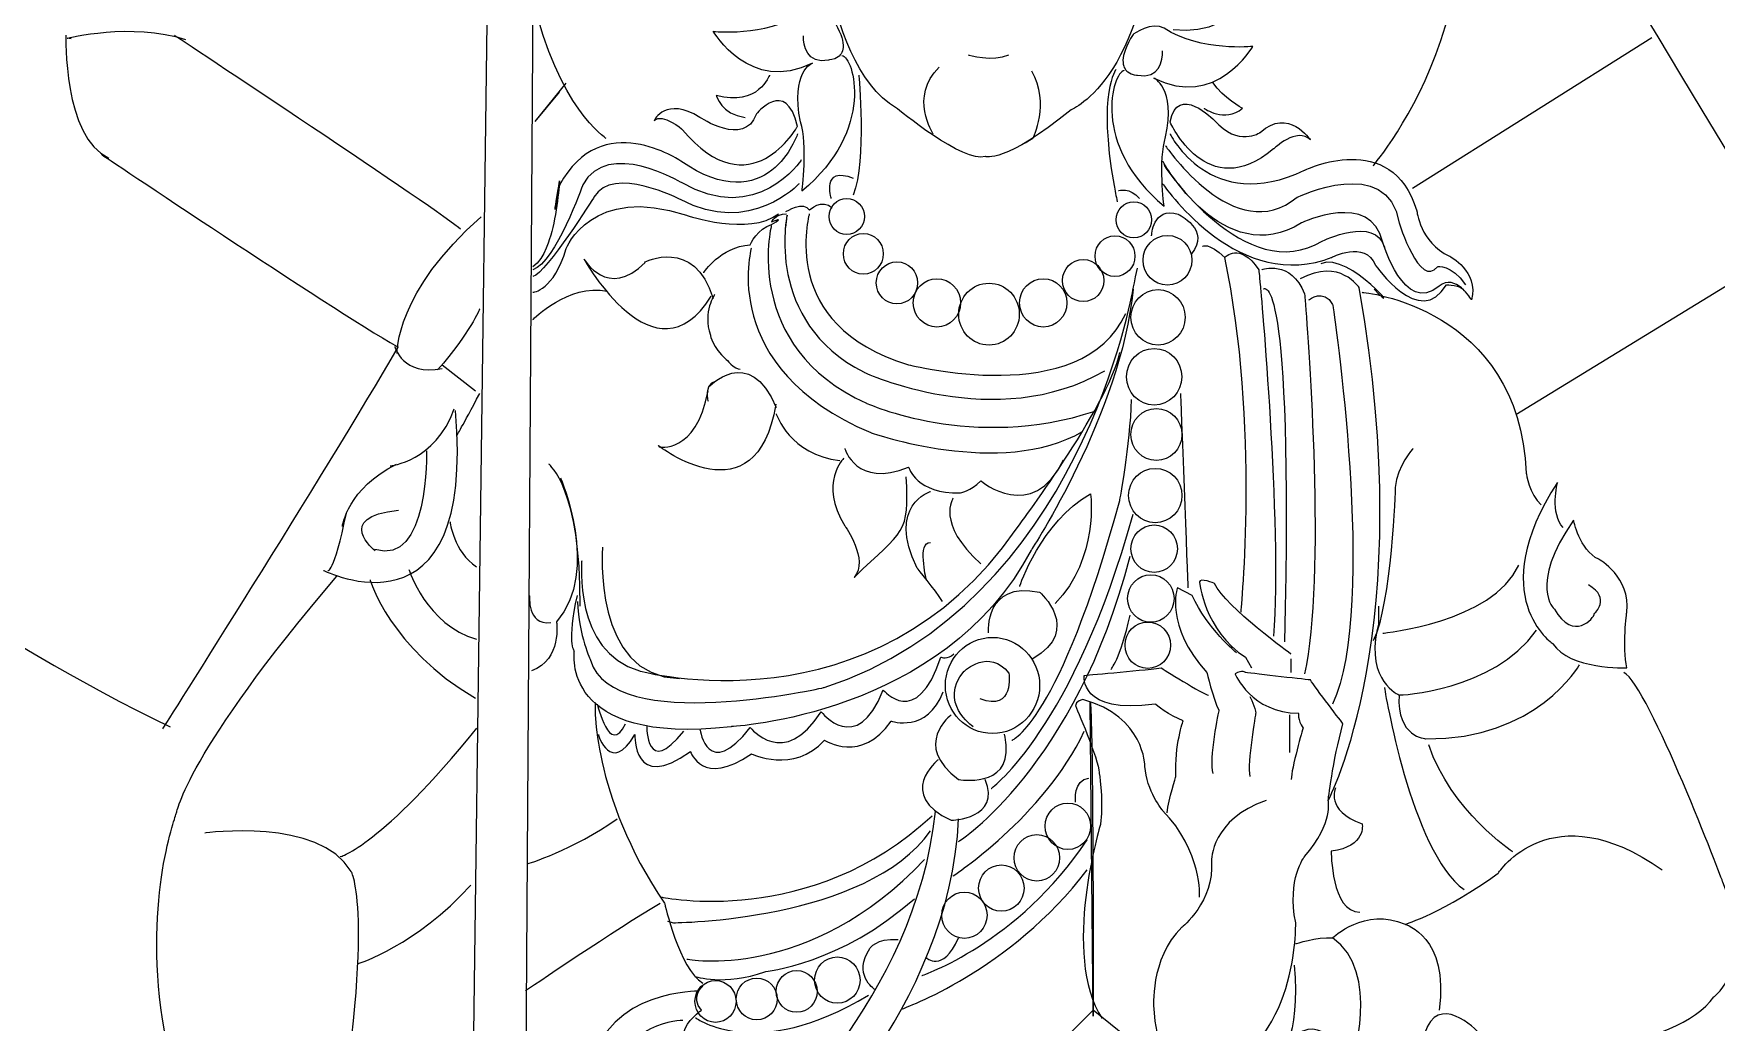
# Model space of a CAD drawing. Header units: inches. Extents: x -172 to 397, y -177 to 127.
# Drawn here: x 385.305 to 388.25, y 119.928 to 121.658 of the extents above; entities that cross this region are included whole.
import ezdxf

# ---------------------------------------------------------------- set-up
doc = ezdxf.new("R2010")
doc.units = ezdxf.units.IN
doc.header["$MEASUREMENT"] = 0
doc.linetypes.add('SolidLine', pattern=[0])

# ---------------------------------------------------------------- blocks, each defined once
blk = doc.blocks.new('headdd')
at = {"color": 4}
for p, q in [((549.7287, 532.802), (549.7184, 531.2322)), ((549.677, 532.7774), (549.6563, 531.2217)), ((550.7531, 532.2987), (551.0325, 532.4747)), ((549.7296, 532.3766), (549.7658, 532.4214)), ((549.7296, 532.3766), (549.7581, 532.4109)), ((550.8739, 532.0347), (551.1843, 532.2248)), ((549.621, 532.0928), (549.6598, 532.0625)), ((550.6117, 531.7338), (550.6117, 531.7496)), ((550.61, 531.6405), (550.61, 531.6845)), ((550.3807, 531.3396), (550.3289, 531.2885)), ((550.4393, 531.2921), (550.3807, 531.3396))]:
    blk.add_line(p, q, dxfattribs=at)
for centre, major_axis, ratio, start_param, end_param in [((550.2548, 531.549), (1.6499, 1.6499), 1, 5.497787, 11.780972), ((550.2565, 531.5512), (1.6072, 1.6072), 1, 5.497787, 11.780972), ((550.0931, 532.2657), (0, 0.0211), 0.979221, 3.141593, 9.424778), ((550.4281, 532.2618), (0, 0.0211), 0.979592, 3.141593, 9.424778), ((550.1125, 532.2222), (0, 0.0238), 0.978899, 3.141593, 9.424778), ((550.4061, 532.2195), (0, 0.0237), 0.981812, 3.141593, 9.424778), ((550.4673, 532.2147), (0, 0.029), 0.981081, 3.141593, 9.424778), ((550.1517, 532.1883), (0, 0.0246), 0.979949, 3.141593, 9.424778), ((550.369, 532.191), (0, 0.0246), 0.979949, 3.141593, 9.424778), ((550.1983, 532.165), (0, 0.0282), 0.978599, 3.141593, 9.424778), ((550.2591, 532.1518), (0, 0.0361), 0.9798, 3.141593, 9.424778), ((550.3224, 532.165), (0, 0.0282), 0.977765, 3.141593, 9.424778), ((550.4563, 532.1481), (0, 0.0323), 0.979869, 3.141593, 9.424778), ((550.4518, 532.0788), (0, 0.033), 0.977936, 3.141593, 9.424778), ((550.4544, 532.0114), (0, 0.0303), 0.980357, 3.141593, 9.424778), ((550.4531, 531.9402), (0, 0.0317), 0.980188, 3.141593, 9.424778), ((550.4518, 531.8781), (0, 0.0277), 0.980742, 3.141593, 9.424778), ((550.4479, 531.82), (0, 0.0277), 0.980742, 3.141593, 9.424778), ((550.4443, 531.7655), (0, 0.0271), 0.978581, 3.141593, 9.424778), ((550.2632, 531.7186), (0, 0.0561), 0.980011, 3.141593, 9.424778), ((550.3511, 531.5543), (0, 0.0271), 0.978575, 3.141593, 9.424778), ((550.3149, 531.5174), (0, 0.0271), 0.979161, 3.141593, 9.424778), ((550.2735, 531.4821), (0, 0.027), 0.981718, 3.141593, 9.424778), ((550.2304, 531.4505), (0, 0.027), 0.980853, 3.141593, 9.424778), ((550.0821, 531.3748), (0, 0.027), 0.981138, 3.141593, 9.424778), ((550.0347, 531.3616), (0, 0.0244), 0.978825, 3.141593, 9.424778), ((549.94, 531.3499), (0, 0.0244), 0.981982, 3.141593, 9.424778), ((549.9881, 531.3528), (0, 0.0244), 0.978826, 3.141593, 9.424778)]:
    blk.add_ellipse(centre, major_axis=major_axis, ratio=ratio, start_param=start_param, end_param=end_param, dxfattribs=at)
for points, knots in [([(550.7075, 532.3251), (550.7075, 532.3251), (550.9015, 532.5522), (550.7566, 532.8109), (550.3116, 533.7031), (550.2702, 533.7876), (550.2702, 533.7876), (550.2702, 533.7876), (549.8383, 532.9692), (549.7891, 532.8768), (549.7891, 532.8768), (549.7296, 532.7422), (549.7296, 532.7158)], [0, 0, 0, 0, 1, 1, 1, 2, 2, 2, 3, 3, 3, 4, 4, 4, 4]), ([(551.1395, 531.6757), (551.1395, 531.6757), (551.9776, 531.5103), (552.0431, 532.2635), (552.0431, 532.2635), (551.8707, 532.0523), (551.6637, 532.2283), (551.3154, 532.7668), (551.3154, 532.7668), (551.3154, 532.7668), (551.3154, 532.7668), (551.005, 532.9041), (550.9808, 532.5732), (551.3154, 532.0171), (551.3154, 532.0171), (551.3154, 532.0171), (551.3154, 532.0171), (551.4016, 531.7849), (551.1395, 531.6757)], [0, 0, 0, 0, 1, 1, 1, 2, 2, 2, 3, 3, 3, 4, 4, 4, 5, 5, 5, 6, 6, 6, 6]), ([(550.0599, 532.6648), (550.0599, 532.6648), (550.0582, 532.4483), (550.1513, 532.392), (550.1513, 532.392), (550.2306, 532.3269), (550.2548, 532.3357), (550.2548, 532.3357), (550.2772, 532.3269), (550.3548, 532.3902), (550.3548, 532.3902), (550.4513, 532.4289), (550.4548, 532.6595), (550.4548, 532.6595), (550.4479, 532.7264), (550.441, 532.7668), (550.441, 532.7668), (550.4151, 532.846), (550.2599, 532.839), (550.2599, 532.839), (550.0944, 532.853), (550.0857, 532.7791), (550.0857, 532.7791), (550.0599, 532.6648), (550.0599, 532.6648)], [0, 0, 0, 0, 1, 1, 1, 2, 2, 2, 3, 3, 3, 4, 4, 4, 5, 5, 5, 6, 6, 6, 7, 7, 7, 8, 8, 8, 8]), ([(550.5106, 532.5429), (550.5582, 532.5393), (550.5864, 532.5627), (550.5864, 532.5627), (550.5864, 532.5627), (550.5582, 532.4727), (550.4738, 532.4835)], [0, 0, 0, 0, 1, 1, 1, 2, 2, 2, 2]), ([(550.0875, 532.4536), (550.1013, 532.4518), (550.1271, 532.3673), (550.0409, 532.2952), (550.0409, 532.2952), (550.0478, 532.3498), (550.0392, 532.3761), (550.0271, 532.4342), (550.053, 532.4448), (550.053, 532.4448), (549.9805, 532.4079), (549.9374, 532.4818), (549.9374, 532.4818), (549.9374, 532.4818), (549.9973, 532.475), (550.0409, 532.5028), (550.0547, 532.5116), (550.0771, 532.4958), (550.0771, 532.4958), (550.0939, 532.4686), (550.0898, 532.4569), (550.0832, 532.452), (550.0782, 532.4483), (550.072, 532.4483), (550.072, 532.4483), (550.0461, 532.443), (550.0426, 532.4659), (550.0426, 532.4765)], [0, 0, 0, 0, 1, 1, 1, 2, 2, 2, 3, 3, 3, 4, 4, 4, 5, 5, 5, 6, 6, 6, 7, 7, 7, 8, 8, 8, 9, 9, 9, 9]), ([(549.1882, 532.473), (549.1882, 532.473), (549.1835, 532.4737), (549.1835, 532.4737), (549.1835, 532.4737), (549.2587, 532.493), (549.3218, 532.4722)], [0, 0, 0, 0, 1, 1, 1, 2, 2, 2, 2]), ([(550.4169, 532.436), (550.4031, 532.4342), (550.3772, 532.3498), (550.4634, 532.2776), (550.4634, 532.2776), (550.4565, 532.3322), (550.4652, 532.3586), (550.4772, 532.4166), (550.4513, 532.4272), (550.4513, 532.4272), (550.5238, 532.3902), (550.5669, 532.4642), (550.5669, 532.4642), (550.5669, 532.4642), (550.507, 532.4575), (550.4634, 532.4853), (550.4496, 532.4941), (550.4272, 532.4782), (550.4272, 532.4782), (550.4104, 532.451), (550.4146, 532.4394), (550.4212, 532.4344), (550.4261, 532.4307), (550.4324, 532.4307), (550.4324, 532.4307), (550.4582, 532.4254), (550.4617, 532.4483), (550.4617, 532.4589)], [0, 0, 0, 0, 1, 1, 1, 2, 2, 2, 3, 3, 3, 4, 4, 4, 5, 5, 5, 6, 6, 6, 7, 7, 7, 8, 8, 8, 9, 9, 9, 9]), ([(550.0357, 532.3709), (550.0357, 532.3709), (549.9805, 532.2724), (549.9012, 532.3673), (549.9012, 532.3673), (549.8788, 532.3867), (549.8685, 532.3779), (549.8685, 532.3779), (549.8822, 532.4061), (549.9219, 532.3814), (549.9219, 532.3814), (549.9737, 532.3462), (549.9874, 532.3849), (549.9874, 532.3849), (550.0219, 532.4289), (550.0357, 532.3709)], [0, 0, 0, 0, 1, 1, 1, 2, 2, 2, 3, 3, 3, 4, 4, 4, 5, 5, 5, 5]), ([(550.003, 532.4307), (550.003, 532.4307), (549.9898, 532.3934), (549.9409, 532.4069), (549.9409, 532.4069), (549.9465, 532.3848), (549.9747, 532.3814)], [0, 0, 0, 0, 1, 1, 1, 2, 2, 2, 2]), ([(550.3013, 532.3515), (550.3013, 532.3515), (550.3104, 532.3571), (550.3104, 532.3571), (550.3104, 532.3571), (550.331, 532.3976), (550.3091, 532.4353)], [0, 0, 0, 0, 1, 1, 1, 2, 2, 2, 2]), ([(550.4074, 532.4373), (550.4074, 532.4373), (550.3854, 532.4113), (550.405, 532.3021), (550.406, 532.296), (550.4073, 532.2896), (550.4087, 532.2829)], [0, 0, 0, 0, 1, 1, 1, 2, 2, 2, 2]), ([(550.4703, 532.3761), (550.4703, 532.3761), (550.5134, 532.2794), (550.591, 532.3445), (550.591, 532.3445), (550.6186, 532.3709), (550.6342, 532.355), (550.6342, 532.355), (550.6083, 532.3937), (550.5755, 532.3638), (550.5755, 532.3638), (550.5496, 532.3463), (550.5221, 532.3779), (550.5221, 532.3779), (550.4789, 532.4219), (550.4703, 532.3761)], [0, 0, 0, 0, 1, 1, 1, 2, 2, 2, 3, 3, 3, 4, 4, 4, 5, 5, 5, 5]), ([(550.51, 532.392), (550.51, 532.392), (550.5341, 532.3744), (550.5548, 532.392), (550.5548, 532.392), (550.5324, 532.4043), (550.5203, 532.4219)], [0, 0, 0, 0, 1, 1, 1, 2, 2, 2, 2]), ([(550.0357, 532.3621), (550.0357, 532.3621), (550.0012, 532.26), (549.8995, 532.3304), (549.8995, 532.3304), (549.8064, 532.3937), (549.7581, 532.3022), (549.746, 532.2353), (549.7581, 532.3075), (549.7581, 532.3075), (549.7581, 532.3075), (549.7546, 532.2653), (549.7477, 532.2441), (549.7477, 532.2441), (549.7408, 532.216), (549.727, 532.2072)], [0, 0, 0, 0, 1, 1, 1, 2, 2, 2, 3, 3, 3, 4, 4, 4, 5, 5, 5, 5]), ([(550.4703, 532.3621), (550.4703, 532.3621), (550.5169, 532.2671), (550.6273, 532.3198), (550.6273, 532.3198), (550.729, 532.3691), (550.7583, 532.2724), (550.7583, 532.2724), (550.7618, 532.2353), (550.7963, 532.2195), (550.7963, 532.2195), (550.8307, 532.2019), (550.8221, 532.1685), (550.8221, 532.1685), (550.8032, 532.2002), (550.7842, 532.1843), (550.7436, 532.1504), (550.7186, 532.2353), (550.7186, 532.2353), (550.7048, 532.2969), (550.6238, 532.2582), (550.6238, 532.2582), (550.5324, 532.2019), (550.4617, 532.3304), (550.4617, 532.3304)], [0, 0, 0, 0, 1, 1, 1, 2, 2, 2, 3, 3, 3, 4, 4, 4, 5, 5, 5, 6, 6, 6, 7, 7, 7, 8, 8, 8, 8]), ([(550.0401, 532.3317), (550.0401, 532.3317), (549.9883, 532.2538), (549.9003, 532.3053), (549.9003, 532.3053), (549.8137, 532.3568), (549.7852, 532.3027), (549.7852, 532.3027), (549.7529, 532.2116), (549.727, 532.2037)], [0, 0, 0, 0, 1, 1, 1, 2, 2, 2, 3, 3, 3, 3]), ([(550.4651, 532.348), (550.4651, 532.348), (550.5462, 532.2283), (550.6186, 532.2882), (550.6186, 532.2882), (550.7239, 532.3392), (550.7376, 532.2582), (550.7376, 532.2582), (550.7618, 532.1808), (550.7825, 532.2072), (550.7825, 532.2072), (550.798, 532.2107), (550.8152, 532.1861)], [0, 0, 0, 0, 1, 1, 1, 2, 2, 2, 3, 3, 3, 4, 4, 4, 4]), ([(550.0375, 532.304), (550.0375, 532.304), (549.9805, 532.242), (549.899, 532.2855), (549.899, 532.2855), (549.8202, 532.3265), (549.7982, 532.2882), (549.7982, 532.2882), (549.7426, 532.1997), (549.727, 532.1958)], [0, 0, 0, 0, 1, 1, 1, 2, 2, 2, 3, 3, 3, 3]), ([(550.4634, 532.3251), (550.4634, 532.3251), (550.5583, 532.1825), (550.648, 532.2371), (550.648, 532.2371), (550.71, 532.2671), (550.7204, 532.2301)], [0, 0, 0, 0, 1, 1, 1, 2, 2, 2, 2]), ([(549.727, 532.1773), (549.727, 532.1773), (549.7516, 532.179), (549.7657, 532.2283), (549.7657, 532.2283), (549.7955, 532.304), (549.9062, 532.2671), (549.9062, 532.2671), (549.9799, 532.2424), (550.0133, 532.2688)], [0, 0, 0, 0, 1, 1, 1, 2, 2, 2, 3, 3, 3, 3]), ([(550.0219, 532.2714), (550.0219, 532.2714), (550.0435, 532.2846), (550.0495, 532.2732), (550.0495, 532.2732), (550.0642, 532.2873), (550.0763, 532.2759)], [0, 0, 0, 0, 1, 1, 1, 2, 2, 2, 2]), ([(550.4617, 532.304), (550.4617, 532.304), (550.5436, 532.1819), (550.65, 532.2149), (550.6528, 532.2157), (550.6555, 532.2167), (550.6583, 532.2178), (550.6583, 532.2178), (550.6979, 532.2389), (550.71, 532.209), (550.71, 532.209), (550.7618, 532.1333), (550.7928, 532.1861), (550.7928, 532.1861), (550.8101, 532.1861), (550.8135, 532.179)], [0, 0, 0, 0, 1, 1, 1, 2, 2, 2, 3, 3, 3, 4, 4, 4, 5, 5, 5, 5]), ([(549.9262, 532.2002), (549.9262, 532.2002), (549.9452, 532.2301), (549.9805, 532.2328), (549.9805, 532.2328), (549.9892, 532.2521), (550.0055, 532.2565), (550.0236, 532.2671), (550.0055, 532.2591), (550.0055, 532.2591), (550.0055, 532.2591), (550.009, 532.2688), (550.0228, 532.2688)], [0, 0, 0, 0, 1, 1, 1, 2, 2, 2, 3, 3, 3, 4, 4, 4, 4]), ([(550.0219, 532.2529), (550.0219, 532.2529), (550.0236, 532.2671), (550.0236, 532.2671), (550.0236, 532.2671), (549.9961, 532.1439), (550.1133, 532.084), (550.1133, 532.084), (550.2668, 532.0119), (550.3944, 532.0858)], [0, 0, 0, 0, 1, 1, 1, 2, 2, 2, 3, 3, 3, 3]), ([(550.0495, 532.2688), (550.0495, 532.2688), (550.0116, 532.1386), (550.1651, 532.0928), (550.1651, 532.0928), (550.3686, 532.04), (550.4186, 532.1527)], [0, 0, 0, 0, 1, 1, 1, 2, 2, 2, 2]), ([(550.4488, 532.2433), (550.4488, 532.2433), (550.4501, 532.2776), (550.4798, 532.2684), (550.4798, 532.2684), (550.5186, 532.2499), (550.4953, 532.2222)], [0, 0, 0, 0, 1, 1, 1, 2, 2, 2, 2]), ([(550.0051, 532.2551), (550.0051, 532.2551), (549.9702, 532.1139), (550.1163, 532.0479), (550.1163, 532.0479), (550.2405, 531.9912), (550.3828, 532.0387)], [0, 0, 0, 0, 1, 1, 1, 2, 2, 2, 2]), ([(549.9818, 532.2288), (549.9818, 532.2288), (549.9421, 532.0888), (550.1212, 532.0136), (550.1212, 532.0136), (550.2735, 531.9595), (550.3681, 532.0149)], [0, 0, 0, 0, 1, 1, 1, 2, 2, 2, 2]), ([(550.5531, 531.8042), (550.5531, 531.8042), (550.5755, 532.0242), (550.5341, 532.2178), (550.5341, 532.2178), (550.5514, 532.2371), (550.5738, 532.2037), (550.5738, 532.2037), (550.5745, 532.1973), (550.5756, 532.1857), (550.5758, 532.1841), (550.6011, 531.9057), (550.591, 531.776)], [0, 0, 0, 0, 1, 1, 1, 2, 2, 2, 3, 3, 3, 4, 4, 4, 4]), ([(550.5773, 532.2037), (550.5773, 532.2037), (550.6117, 532.216), (550.6273, 532.1755), (550.6273, 532.1755), (550.6275, 532.1729), (550.6279, 532.168), (550.6318, 532.119), (550.6523, 531.8441), (550.6273, 531.7321)], [0, 0, 0, 0, 1, 1, 1, 2, 2, 2, 3, 3, 3, 3]), ([(550.6548, 531.5842), (550.6548, 531.5842), (550.7618, 531.7831), (550.6911, 532.1825), (550.6911, 532.1825), (550.6686, 532.2178), (550.6221, 532.1931)], [0, 0, 0, 0, 1, 1, 1, 2, 2, 2, 2]), ([(549.7788, 531.8165), (549.7805, 531.776), (549.7943, 531.7479), (549.7943, 531.7479), (549.8202, 531.6599), (550.0668, 531.7162), (550.0668, 531.7162), (550.3651, 531.813), (550.4272, 532.1808), (550.4272, 532.1808), (550.4134, 532.0365), (550.3082, 531.8764), (550.3082, 531.8764), (550.2064, 531.6828), (549.9581, 531.6705), (549.9581, 531.6705), (549.7581, 531.6476), (549.7753, 531.7584), (549.7753, 531.7584), (549.7753, 531.7584), (549.7667, 531.769), (549.7788, 531.8235)], [0, 0, 0, 0, 1, 1, 1, 2, 2, 2, 3, 3, 3, 4, 4, 4, 5, 5, 5, 6, 6, 6, 7, 7, 7, 7]), ([(549.9391, 532.1747), (549.9391, 532.1747), (549.9249, 532.1549), (549.934, 532.1271), (549.934, 532.1271), (549.9366, 532.1126), (549.9521, 532.0994), (549.9521, 532.0994), (549.9624, 532.0875), (549.9689, 532.0875)], [0, 0, 0, 0, 1, 1, 1, 2, 2, 2, 3, 3, 3, 3]), ([(550.6324, 532.1685), (550.6324, 532.1685), (550.6497, 532.1825), (550.66, 532.1632), (550.66, 532.1632), (550.7135, 531.8112), (550.66, 531.6968)], [0, 0, 0, 0, 1, 1, 1, 2, 2, 2, 2]), ([(550.6945, 532.1773), (550.6945, 532.1773), (550.8773, 532.1614), (550.8859, 531.9661), (550.8859, 531.9661), (550.8894, 531.9415), (550.9032, 531.9292)], [0, 0, 0, 0, 1, 1, 1, 2, 2, 2, 2]), ([(549.7839, 531.8641), (549.7839, 531.8641), (549.7736, 531.7584), (549.8512, 531.7356), (549.8512, 531.7356), (550.1237, 531.6599), (550.2909, 531.901), (550.2909, 531.901), (550.3979, 532.0435), (550.4117, 532.1069)], [0, 0, 0, 0, 1, 1, 1, 2, 2, 2, 3, 3, 3, 3]), ([(550.2858, 531.6546), (550.2858, 531.6546), (550.341, 531.6757), (550.4117, 531.9345), (550.4117, 531.9345), (550.4238, 531.9978), (550.4255, 532.0523)], [0, 0, 0, 0, 1, 1, 1, 2, 2, 2, 2]), ([(550.0909, 531.9951), (550.0909, 531.9951), (550.1035, 531.9485), (550.1653, 531.9731), (550.1653, 531.9731), (550.1752, 531.9415), (550.2254, 531.9432), (550.2254, 531.9432), (550.2375, 531.945), (550.2496, 531.9573), (550.2496, 531.9573), (550.3099, 531.9062), (550.3461, 531.9819)], [0, 0, 0, 0, 1, 1, 1, 2, 2, 2, 3, 3, 3, 4, 4, 4, 4]), ([(550.754, 531.9951), (550.754, 531.9951), (550.7354, 531.9753), (550.7331, 531.9497), (550.7331, 531.9497), (550.7284, 531.8134), (550.7075, 531.7707)], [0, 0, 0, 0, 1, 1, 1, 2, 2, 2, 2]), ([(550.0897, 531.9837), (550.0897, 531.9837), (550.06, 531.9551), (550.091, 531.9047), (550.091, 531.9047), (550.1193, 531.8651), (550.1018, 531.8447), (550.1597, 531.9006), (550.1665, 531.8951), (550.1625, 531.9619)], [0, 0, 0, 0, 1, 1, 1, 2, 2, 2, 3, 3, 3, 3]), ([(549.759, 531.9608), (549.759, 531.9608), (549.8063, 531.8529), (549.7545, 531.7927), (549.7545, 531.7927), (549.7613, 531.7483), (549.7253, 531.7356)], [0, 0, 0, 0, 1, 1, 1, 2, 2, 2, 2]), ([(550.9291, 531.9027), (550.9135, 531.9186), (550.9222, 531.9555), (550.9222, 531.9555), (550.8359, 531.8218), (550.917, 531.7672), (550.917, 531.7672), (550.9359, 531.7373), (551.0032, 531.7391), (551.0032, 531.7391), (550.998, 531.7637), (551.0032, 531.8042), (551.0032, 531.8042), (551.0084, 531.8447), (550.9705, 531.8658), (550.9705, 531.8658), (550.948, 531.8764), (550.9411, 531.9115), (550.9411, 531.9115), (550.8877, 531.8341), (550.9187, 531.8077), (550.9187, 531.8077), (550.9411, 531.769), (550.9653, 531.7972), (550.9653, 531.8025), (550.9653, 531.8025), (550.986, 531.82), (550.9584, 531.8358)], [0, 0, 0, 0, 1, 1, 1, 2, 2, 2, 3, 3, 3, 4, 4, 4, 5, 5, 5, 6, 6, 6, 7, 7, 7, 8, 8, 8, 9, 9, 9, 9]), ([(550.2047, 531.8165), (550.1961, 531.8306), (550.1754, 531.8553), (550.1754, 531.8553), (550.1392, 531.9292), (550.1909, 531.945), (550.1909, 531.945)], [0, 0, 0, 0, 1, 1, 1, 2, 2, 2, 2]), ([(550.2949, 531.8341), (550.2949, 531.8341), (550.3194, 531.9094), (550.3776, 531.9423), (550.3776, 531.9423), (550.388, 531.8671), (550.3362, 531.8143)], [0, 0, 0, 0, 1, 1, 1, 2, 2, 2, 2]), ([(549.3593, 531.0805), (549.2749, 531.1167), (549.3191, 531.2304), (549.3191, 531.2304), (549.2657, 531.3884), (549.2947, 531.516), (549.3068, 531.5565), (549.3094, 531.5653), (549.3112, 531.57), (549.3112, 531.57), (549.3112, 531.57), (549.3219, 531.639), (549.4981, 531.846)], [0, 0, 0, 0, 1, 1, 1, 2, 2, 2, 3, 3, 3, 4, 4, 4, 4]), ([(550.2586, 531.78), (550.2586, 531.78), (550.2535, 531.8407), (550.3181, 531.8275), (550.3181, 531.8275), (550.3686, 531.784), (550.3104, 531.7496)], [0, 0, 0, 0, 1, 1, 1, 2, 2, 2, 2]), ([(550.6117, 531.7549), (550.6117, 531.7549), (550.5359, 531.8095), (550.5221, 531.8376), (550.5221, 531.8376), (550.5048, 531.8447), (550.5048, 531.8394), (550.5048, 531.8394), (550.51, 531.7831), (550.5583, 531.7514), (550.5583, 531.7514), (550.5652, 531.7391), (550.5652, 531.7391)], [0, 0, 0, 0, 1, 1, 1, 2, 2, 2, 3, 3, 3, 4, 4, 4, 4]), ([(550.5479, 531.7567), (550.5479, 531.7567), (550.5134, 531.7849), (550.4962, 531.8235), (550.4962, 531.8235), (550.4789, 531.8323), (550.4789, 531.8323), (550.4789, 531.8323), (550.4634, 531.7884), (550.5134, 531.7338), (550.5134, 531.7338), (550.5203, 531.7039), (550.5272, 531.6898), (550.5272, 531.6898), (550.5152, 531.6317), (550.5203, 531.6159)], [0, 0, 0, 0, 1, 1, 1, 2, 2, 2, 3, 3, 3, 4, 4, 4, 5, 5, 5, 5]), ([(550.7135, 531.8112), (550.7135, 531.8112), (550.7135, 531.7902), (550.7135, 531.7902), (550.7129, 531.788), (550.7124, 531.7859), (550.712, 531.7838), (550.699, 531.7239), (550.7376, 531.7074), (550.7376, 531.7074), (550.7342, 531.6582), (550.7687, 531.6564), (550.7687, 531.6564), (550.898, 531.6546), (550.948, 531.7426), (550.948, 531.7426)], [0, 0, 0, 0, 1, 1, 1, 2, 2, 2, 3, 3, 3, 4, 4, 4, 5, 5, 5, 5]), ([(549.9219, 531.6669), (549.9219, 531.6669), (549.9314, 531.6062), (549.9805, 531.6696), (549.9805, 531.6696), (550.0202, 531.6194), (550.0633, 531.688), (550.0633, 531.688), (550.1047, 531.6342), (550.1357, 531.7133), (550.1357, 531.7133), (550.1745, 531.6658), (550.203, 531.7516), (550.203, 531.7516), (550.2114, 531.7483), (550.2179, 531.7556)], [0, 0, 0, 0, 1, 1, 1, 2, 2, 2, 3, 3, 3, 4, 4, 4, 5, 5, 5, 5]), ([(550.2405, 531.6705), (550.2405, 531.6705), (550.1991, 531.6995), (550.2302, 531.7351), (550.2302, 531.7351), (550.2591, 531.7629), (550.2823, 531.7329), (550.2823, 531.7329), (550.2892, 531.6874), (550.2487, 531.703)], [0, 0, 0, 0, 1, 1, 1, 2, 2, 2, 3, 3, 3, 3]), ([(550.4669, 531.5701), (550.4686, 531.586), (550.4772, 531.6124), (550.4772, 531.6124), (550.4755, 531.6494), (550.4858, 531.6775), (550.4858, 531.6775), (550.4703, 531.6828), (550.4531, 531.6968), (550.4531, 531.6968), (550.3634, 531.6845), (550.3703, 531.7303), (550.3703, 531.7303), (550.3703, 531.7303), (550.4324, 531.7356), (550.46, 531.7391), (550.46, 531.7391), (550.51, 531.7074), (550.5152, 531.7074)], [0, 0, 0, 0, 1, 1, 1, 2, 2, 2, 3, 3, 3, 4, 4, 4, 5, 5, 5, 6, 6, 6, 6]), ([(550.5824, 531.5842), (550.5186, 531.5631), (550.5186, 531.5138), (550.5186, 531.5138), (550.5221, 531.4663), (550.4841, 531.4364), (550.4841, 531.4364), (550.4462, 531.3994), (550.4513, 531.3413), (550.4513, 531.3413), (550.4548, 531.2587), (550.5134, 531.2657), (550.5134, 531.2657), (550.6204, 531.2956), (550.6169, 531.4417), (550.6169, 531.4417), (550.6066, 531.4927), (550.6273, 531.5191), (550.6273, 531.5191), (550.6618, 531.5596), (550.6548, 531.5842), (550.6548, 531.5842), (550.6548, 531.5842), (550.66, 531.6299), (550.6721, 531.674), (550.6721, 531.674), (550.6393, 531.7162), (550.6342, 531.725), (550.6342, 531.725), (550.5686, 531.7321), (550.5583, 531.7338), (550.5583, 531.7338), (550.5548, 531.7373), (550.5462, 531.7321), (550.5462, 531.7321), (550.5652, 531.6863), (550.6204, 531.6863), (550.6204, 531.6863), (550.6186, 531.6792), (550.6255, 531.6687), (550.6255, 531.6687), (550.6117, 531.6212), (550.6117, 531.6088)], [0, 0, 0, 0, 1, 1, 1, 2, 2, 2, 3, 3, 3, 4, 4, 4, 5, 5, 5, 6, 6, 6, 7, 7, 7, 8, 8, 8, 9, 9, 9, 10, 10, 10, 11, 11, 11, 12, 12, 12, 13, 13, 13, 14, 14, 14, 14]), ([(550.8877, 531.2815), (550.8877, 531.2815), (551.0619, 531.2938), (551.1049, 531.3554), (551.1049, 531.3554), (551.155, 531.3907), (551.1153, 531.4892), (551.1153, 531.4892), (551.0291, 531.718), (550.9997, 531.7338)], [0, 0, 0, 0, 1, 1, 1, 2, 2, 2, 3, 3, 3, 3]), ([(549.7995, 531.6986), (549.7995, 531.6986), (549.7943, 531.5913), (549.8805, 531.4646), (549.8805, 531.4646), (549.8978, 531.3872), (549.9253, 531.3713)], [0, 0, 0, 0, 1, 1, 1, 2, 2, 2, 2]), ([(549.8033, 531.6612), (549.8033, 531.6612), (549.8176, 531.6137), (549.846, 531.6612), (549.846, 531.6612), (549.8434, 531.5926), (549.9107, 531.6414), (549.9107, 531.6414), (549.9249, 531.5992), (549.9818, 531.6388), (549.9818, 531.6388), (550.031, 531.615), (550.0672, 531.6546), (550.0672, 531.6546), (550.1112, 531.6269), (550.1448, 531.677), (550.1448, 531.677), (550.1875, 531.6625), (550.2056, 531.7113)], [0, 0, 0, 0, 1, 1, 1, 2, 2, 2, 3, 3, 3, 4, 4, 4, 5, 5, 5, 6, 6, 6, 6]), ([(550.5048, 531.4717), (550.5048, 531.4717), (550.5083, 531.5249), (550.4617, 531.5727), (550.4617, 531.5727), (550.4427, 531.5958), (550.441, 531.6241), (550.441, 531.6241), (550.441, 531.6827), (550.3686, 531.7021), (550.3686, 531.7021), (550.36, 531.7003), (550.36, 531.695), (550.36, 531.695), (550.3875, 531.6312), (550.3875, 531.617), (550.3875, 531.617), (550.3927, 531.5905), (550.3893, 531.5568), (550.3893, 531.5568), (550.3427, 531.4044), (550.391, 531.3299)], [0, 0, 0, 0, 1, 1, 1, 2, 2, 2, 3, 3, 3, 4, 4, 4, 5, 5, 5, 6, 6, 6, 7, 7, 7, 7]), ([(550.3807, 531.3326), (550.3807, 531.6986), (550.3772, 531.6986), (550.3772, 531.6986), (550.3772, 531.6986), (550.3807, 531.3326), (550.3807, 531.3326)], [0, 0, 0, 0, 1, 1, 1, 2, 2, 2, 2]), ([(550.5634, 531.7057), (550.5634, 531.7057), (550.5703, 531.6916), (550.5703, 531.6863), (550.5703, 531.6863), (550.56, 531.6282), (550.5634, 531.6124)], [0, 0, 0, 0, 1, 1, 1, 2, 2, 2, 2]), ([(550.2151, 531.6845), (550.2151, 531.6845), (550.1685, 531.6494), (550.2237, 531.6088), (550.2237, 531.6088), (550.2835, 531.5982), (550.2792, 531.6492), (550.2789, 531.653), (550.2782, 531.6572), (550.2772, 531.6617)], [0, 0, 0, 0, 1, 1, 1, 2, 2, 2, 3, 3, 3, 3]), ([(550.1996, 531.6317), (550.1996, 531.6317), (550.1496, 531.5913), (550.2151, 531.5613), (550.2151, 531.5613), (550.2737, 531.5631), (550.2548, 531.6088)], [0, 0, 0, 0, 1, 1, 1, 2, 2, 2, 2]), ([(550.6635, 531.5992), (550.6635, 531.5992), (550.6505, 531.5728), (550.6945, 531.557), (550.6945, 531.557), (550.6997, 531.5305), (550.6583, 531.5252), (550.6583, 531.5252), (550.6583, 531.454), (550.6919, 531.454)], [0, 0, 0, 0, 1, 1, 1, 2, 2, 2, 3, 3, 3, 3]), ([(551.005, 531.2974), (551.005, 531.2974), (551.067, 531.2446), (551.167, 531.3185), (551.167, 531.3185), (551.2274, 531.3607), (551.2653, 531.4382), (551.2653, 531.4382), (551.3671, 531.5983), (551.5102, 531.4593), (551.5102, 531.4593), (551.6379, 531.3414), (551.5361, 531.2023), (551.5361, 531.2023), (551.5102, 531.1478), (551.5119, 531.139), (551.5119, 531.139), (551.5016, 531.1091), (551.5344, 531.1249), (551.5344, 531.1249), (551.5654, 531.1601), (551.5878, 531.1214), (551.5878, 531.1214), (551.5878, 531.1161), (551.6051, 531.1161)], [0, 0, 0, 0, 1, 1, 1, 2, 2, 2, 3, 3, 3, 4, 4, 4, 5, 5, 5, 6, 6, 6, 7, 7, 7, 8, 8, 8, 8]), ([(550.6169, 531.417), (550.6169, 531.417), (550.6411, 531.4258), (550.66, 531.424), (550.66, 531.424), (550.6979, 531.461), (550.7445, 531.4399), (550.7445, 531.4399), (550.7911, 531.454), (550.8532, 531.4997), (550.8532, 531.4997), (550.9152, 531.5948), (551.0446, 531.5033)], [0, 0, 0, 0, 1, 1, 1, 2, 2, 2, 3, 3, 3, 4, 4, 4, 4]), ([(549.4968, 531.1742), (549.5434, 531.4566), (549.5149, 531.5015), (549.5149, 531.5015), (549.4777, 531.5649), (549.3442, 531.5464), (549.3442, 531.5464)], [0, 0, 0, 0, 1, 1, 1, 2, 2, 2, 2]), ([(549.9183, 531.362), (549.9106, 531.3607), (549.7981, 531.3607), (549.793, 531.2529), (549.793, 531.2529), (549.7776, 531.174), (549.8531, 531.1385), (549.8531, 531.1385), (549.9528, 531.1069), (550.0269, 531.1714), (550.0269, 531.1714), (550.2135, 531.3396), (550.2237, 531.5631)], [0, 0, 0, 0, 1, 1, 1, 2, 2, 2, 3, 3, 3, 4, 4, 4, 4]), ([(549.902, 531.3278), (549.902, 531.3278), (549.8254, 531.3269), (549.8279, 531.2519), (549.8279, 531.2519), (549.8151, 531.1945), (549.8637, 531.1716), (549.8637, 531.1716), (549.9326, 531.1513), (549.9931, 531.1954), (549.9931, 531.1954), (550.1744, 531.3525), (550.1965, 531.5715)], [0, 0, 0, 0, 1, 1, 1, 2, 2, 2, 3, 3, 3, 4, 4, 4, 4]), ([(549.8839, 531.4434), (549.8839, 531.4434), (549.8909, 531.4417), (549.8909, 531.4417), (549.8909, 531.4417), (550.1168, 531.4434), (550.1909, 531.549)], [0, 0, 0, 0, 1, 1, 1, 2, 2, 2, 2]), ([(550.8894, 531.0228), (550.8894, 531.0228), (551.1808, 530.9753), (551.2567, 531.1565), (551.2567, 531.1565), (551.274, 531.1636), (551.286, 531.3466), (551.286, 531.3466), (551.2843, 531.505), (551.3912, 531.5174)], [0, 0, 0, 0, 1, 1, 1, 2, 2, 2, 3, 3, 3, 3]), ([(549.9159, 531.3792), (549.9159, 531.3792), (549.951, 531.3674), (549.9975, 531.3846), (549.9975, 531.3846), (550.0866, 531.3933), (550.172, 531.4698)], [0, 0, 0, 0, 1, 1, 1, 2, 2, 2, 2]), ([(550.1254, 531.3642), (550.1254, 531.3642), (550.0995, 531.3819), (550.1202, 531.4118), (550.1202, 531.4118), (550.1271, 531.424), (550.153, 531.4223)], [0, 0, 0, 0, 1, 1, 1, 2, 2, 2, 2]), ([(549.859, 531.1786), (549.846, 531.2094), (549.8736, 531.2182), (549.8736, 531.2182), (549.8607, 531.2552), (549.9021, 531.2569), (549.9021, 531.2569), (549.89, 531.2842), (549.9046, 531.3026), (549.9046, 531.3026), (549.8971, 531.3167), (549.9137, 531.3319), (549.9207, 531.3374), (549.9212, 531.3378), (549.9217, 531.3382), (549.9222, 531.3385), (549.9231, 531.3392), (549.9236, 531.3396), (549.9236, 531.3396), (549.9098, 531.3554), (549.9253, 531.3678), (549.9253, 531.3678)], [0, 0, 0, 0, 1, 1, 1, 2, 2, 2, 3, 3, 3, 4, 4, 4, 5, 5, 5, 6, 6, 6, 7, 7, 7, 7]), ([(550.5289, 531.2639), (550.5289, 531.2639), (550.5738, 531.2375), (550.71, 531.2499), (550.71, 531.2499), (550.7081, 531.2503), (550.7052, 531.2516), (550.6976, 531.2549), (550.683, 531.264), (550.6755, 531.2868), (550.6755, 531.2868), (550.6376, 531.3484), (550.6083, 531.2974)], [0, 0, 0, 0, 1, 1, 1, 2, 2, 2, 3, 3, 3, 4, 4, 4, 4]), ([(550.7049, 531.2569), (550.7049, 531.2569), (550.8032, 531.2481), (550.8911, 531.2762), (550.8911, 531.2762), (550.8445, 531.2885), (550.8325, 531.3115), (550.8325, 531.3115), (550.7894, 531.3589), (550.7704, 531.3203), (550.7704, 531.3203), (550.7514, 531.2674), (550.7307, 531.2587)], [0, 0, 0, 0, 1, 1, 1, 2, 2, 2, 3, 3, 3, 4, 4, 4, 4])]:
    blk.add_open_spline(points, degree=3, knots=knots, dxfattribs=at)
for points in [[(549.8124, 532.3568), (549.8124, 532.3568), (549.7555, 532.3937), (549.727, 532.5204)], [(549.1821, 532.4773), (549.1821, 532.4773), (549.1786, 532.3581), (549.2321, 532.3339)], [(549.3088, 532.4773), (549.3088, 532.4773), (549.6242, 532.2684), (549.6426, 532.2512)], [(550.2347, 532.4545), (550.2347, 532.4545), (550.264, 532.4457), (550.2821, 532.4545)], [(550.1073, 532.4307), (550.1073, 532.4307), (550.1163, 532.3317), (550.1008, 532.2908)], [(550.194, 532.3621), (550.194, 532.3621), (550.1655, 532.4056), (550.2011, 532.4399)], [(549.2235, 532.3383), (549.2235, 532.3383), (549.4885, 532.1603), (549.5684, 532.1139)], [(550.0749, 532.2869), (550.0749, 532.2869), (550.0633, 532.3251), (550.1008, 532.3106)], [(550.41, 532.2961), (550.41, 532.2961), (550.4242, 532.3), (550.4345, 532.2869)], [(549.5684, 532.106), (549.5684, 532.106), (549.5667, 532.1787), (549.6667, 532.2653)], [(549.8573, 532.2125), (549.8573, 532.2125), (549.9147, 532.2424), (549.9374, 532.1702)], [(550.5083, 532.231), (550.5083, 532.231), (550.5152, 532.2363), (550.5341, 532.2178)], [(549.7865, 532.216), (549.7865, 532.216), (549.814, 532.1682), (549.8581, 532.2122)], [(549.7865, 532.216), (549.7865, 532.216), (549.8696, 532.0671), (549.9348, 532.1728)], [(550.5794, 532.1812), (550.5794, 532.1812), (550.6143, 532.2116), (550.604, 531.7694)], [(550.7083, 532.1808), (550.7463, 532.1421), (550.6807, 532.2248), (550.6462, 532.2107)], [(549.727, 532.1456), (549.727, 532.1456), (549.7683, 532.1878), (549.8137, 532.1786)], [(550.4272, 532.1808), (550.4272, 532.1808), (550.4255, 532.1737), (550.4324, 532.2055)], [(549.6649, 532.1579), (549.6649, 532.1579), (549.6537, 532.1302), (549.6158, 532.0867)], [(549.295, 531.6678), (549.295, 531.6678), (549.4832, 531.9643), (549.5701, 532.1139)], [(549.5658, 532.1139), (549.5658, 532.1139), (549.575, 532.079), (549.621, 532.0884)], [(549.9314, 532.0661), (549.9314, 532.0661), (549.979, 532.1186), (550.0109, 532.0427)], [(549.9318, 532.0499), (549.9318, 532.0499), (549.9261, 532.0696), (549.9398, 532.0737)], [(549.6382, 532.0101), (549.6382, 532.0101), (549.6443, 532.0205), (549.6649, 532.0594)], [(549.8738, 531.9972), (549.8738, 531.9972), (549.917, 531.987), (549.9314, 532.0625)], [(550.4824, 532.0594), (550.4824, 532.0594), (550.491, 531.8411), (550.491, 531.8323)], [(549.4826, 531.8528), (549.4826, 531.8528), (549.6611, 531.763), (549.6365, 532.0392)], [(549.5606, 531.9749), (549.5606, 531.9749), (549.6128, 531.9794), (549.6352, 532.0414)], [(550.0103, 532.0466), (549.9877, 531.9094), (549.8732, 531.9984), (549.8732, 531.9984)], [(550.0107, 532.0356), (550.0107, 532.0356), (550.0271, 531.9872), (550.0849, 531.9811)], [(549.6029, 531.9925), (549.6029, 531.9925), (549.6061, 531.8566), (549.5425, 531.8774)], [(549.5046, 531.9041), (549.5046, 531.9041), (549.5109, 531.9492), (549.5679, 531.9766)], [(549.7819, 531.8112), (549.7834, 531.9477), (549.7457, 531.9766), (549.7457, 531.9766)], [(550.2172, 531.937), (550.2172, 531.937), (550.1965, 531.908), (550.2496, 531.8605)], [(548.8889, 531.9252), (548.8889, 531.9252), (549.0926, 531.7708), (549.3037, 531.6705)], [(549.4877, 531.8526), (549.4877, 531.8526), (549.4942, 531.8466), (549.5097, 531.9212)], [(549.543, 531.8755), (549.543, 531.8755), (549.4933, 531.9151), (549.5701, 531.923)], [(550.2616, 531.5983), (550.2616, 531.5983), (550.3582, 531.6687), (550.4272, 531.9186)], [(549.6302, 531.9094), (549.6302, 531.9094), (549.6344, 531.8745), (549.6613, 531.857)], [(549.8081, 531.8799), (549.8081, 531.8799), (549.7962, 531.7287), (549.8978, 531.7268)], [(550.1858, 531.8429), (550.1858, 531.8429), (550.1754, 531.8869), (550.1909, 531.8852)], [(549.5822, 531.8539), (549.5822, 531.8539), (549.6029, 531.7891), (549.6611, 531.7725)], [(550.2237, 531.5367), (550.2237, 531.5367), (550.3599, 531.6229), (550.4238, 531.8693)], [(550.7186, 531.7796), (550.7186, 531.7796), (550.8463, 531.7919), (550.8773, 531.8588)], [(549.5369, 531.842), (549.5369, 531.842), (549.5601, 531.7619), (549.6598, 531.7039)], [(549.7232, 531.8235), (549.7232, 531.8235), (549.7196, 531.7886), (549.7477, 531.7919)], [(550.4014, 531.7373), (550.4014, 531.7373), (550.4117, 531.7479), (550.4238, 531.8007)], [(550.7376, 531.7074), (550.7376, 531.7074), (550.8463, 531.7109), (550.898, 531.7831)], [(550.7204, 531.7162), (550.7204, 531.7162), (550.7514, 531.5244), (550.8135, 531.4804)], [(549.8021, 531.6968), (549.8021, 531.6968), (549.8167, 531.6344), (549.8348, 531.674)], [(549.502, 531.5187), (549.502, 531.5187), (549.5501, 531.531), (549.6615, 531.6687)], [(549.8598, 531.6713), (549.8598, 531.6713), (549.859, 531.6097), (549.9029, 531.6652)], [(550.2168, 531.4962), (550.2168, 531.4962), (550.3229, 531.5649), (550.3703, 531.6652)], [(550.8704, 531.5244), (550.8704, 531.5244), (550.798, 531.5719), (550.7721, 531.6494)], [(550.36, 531.5825), (550.36, 531.5825), (550.3574, 531.6089), (550.3755, 531.6106)], [(549.7201, 531.5103), (549.7201, 531.5103), (549.7736, 531.5262), (549.8253, 531.5631)], [(549.8771, 531.4716), (549.8771, 531.4716), (550.0512, 531.4346), (550.1927, 531.5666)], [(550.1806, 531.3801), (550.1806, 531.3801), (550.2927, 531.417), (550.3737, 531.5385)], [(549.9064, 531.3994), (549.9064, 531.3994), (550.0478, 531.3713), (550.184, 531.5156)], [(550.1582, 531.3413), (550.1582, 531.3413), (550.2841, 531.3854), (550.3737, 531.5033)], [(549.5235, 531.3942), (549.5235, 531.3942), (549.5908, 531.4153), (549.6546, 531.4856)], [(549.7184, 531.3625), (549.7184, 531.3625), (549.8271, 531.4364), (549.8753, 531.4646)], [(550.1858, 531.4012), (550.1858, 531.4012), (550.2047, 531.3819), (550.2237, 531.424)], [(550.6825, 531.2762), (550.6825, 531.2762), (550.7169, 531.3854), (550.66, 531.424)], [(550.7445, 531.4399), (550.7445, 531.4399), (550.7963, 531.4258), (550.7842, 531.3396)], [(550.6152, 531.3924), (550.6293, 531.2252), (550.5307, 531.271), (550.5307, 531.271)], [(549.9167, 531.3308), (549.9167, 531.3308), (549.9875, 531.278), (550.1185, 531.3572)], [(549.5873, 531.1713), (549.5873, 531.1713), (549.7375, 531.3395), (549.7796, 531.1346)]]:
    blk.add_open_spline(points, degree=3, dxfattribs=at)

msp = doc.modelspace()

# ---------------------------------------------------------------- block references
at = {"color": 2, "linetype": 'SolidLine', "lineweight": 0, "xscale": 1.499996394110936, "yscale": 1.499996394110936, "zscale": 1.499996394110936}
msp.add_blockref('headdd', (-438.41, -677.0582), dxfattribs=at)

doc.saveas('drawing.dxf')
